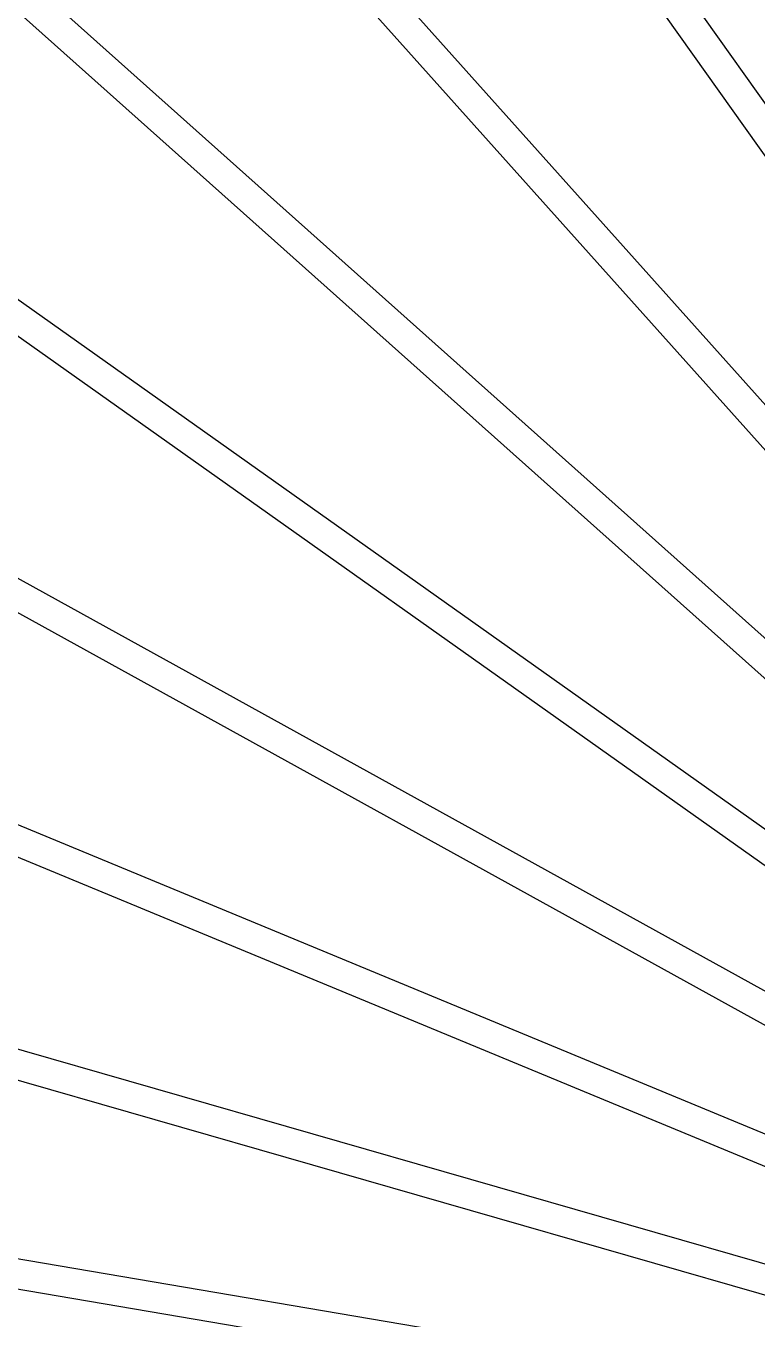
# Model space of a CAD drawing. Header units: millimetres. Extents: x 0 to 157650, y 0 to 89100.
# Drawn here: x 50693 to 53116, y 32534 to 36822 of the extents above; entities that cross this region are included whole.
import ezdxf

# ---------------------------------------------------------------- set-up
doc = ezdxf.new("R2010")
doc.units = ezdxf.units.MM
doc.header["$LTSCALE"] = 150
doc.layers.add('Visible', color=7, linetype='Continuous', lineweight=25)

msp = doc.modelspace()

# ---------------------------------------------------------------- linework, layer by layer
at = {"layer": 'Visible', "color": 9, "true_color": 0xc0c0c0}
for p, q in [((49667.2, 41460.5), (54911.3, 34070.4)), ((54816.5, 34031.1), (49585.7, 41402.6)), ((48616.1, 40629.3), (54595.1, 33939.4)), ((54497.2, 33898.8), (48541.5, 40562.7)), ((47664.5, 39685.6), (54329, 33730.5)), ((54288.5, 33632.6), (47597.9, 39611.1)), ((46824.7, 38641.4), (54196.7, 33411.1)), ((54157.5, 33316.4), (46766.8, 38559.8)), ((46107, 37509.6), (54071.3, 33108.4)), ((54032.8, 33015.4), (46058.7, 37422.1)), ((45520.6, 36304.7), (54109.3, 32747.6)), ((54071, 32655.2), (45482.3, 36212.3)), ((45072.8, 35041.6), (54005.7, 32468.5)), ((53978, 32372.4), (45045.1, 34945.5)), ((44769.2, 33736.4), (53567.3, 32241.9)), ((52970.1, 32241.9), (44752.4, 33637.8))]:
    msp.add_line(p, q, dxfattribs=at)
for radius, start, end in [(12796, 225.6757, 85.41892), (12250, 248.67431, 61.10467)]:
    msp.add_arc((56542, 31685.9), radius, start, end, dxfattribs=at)

doc.saveas('drawing.dxf')
